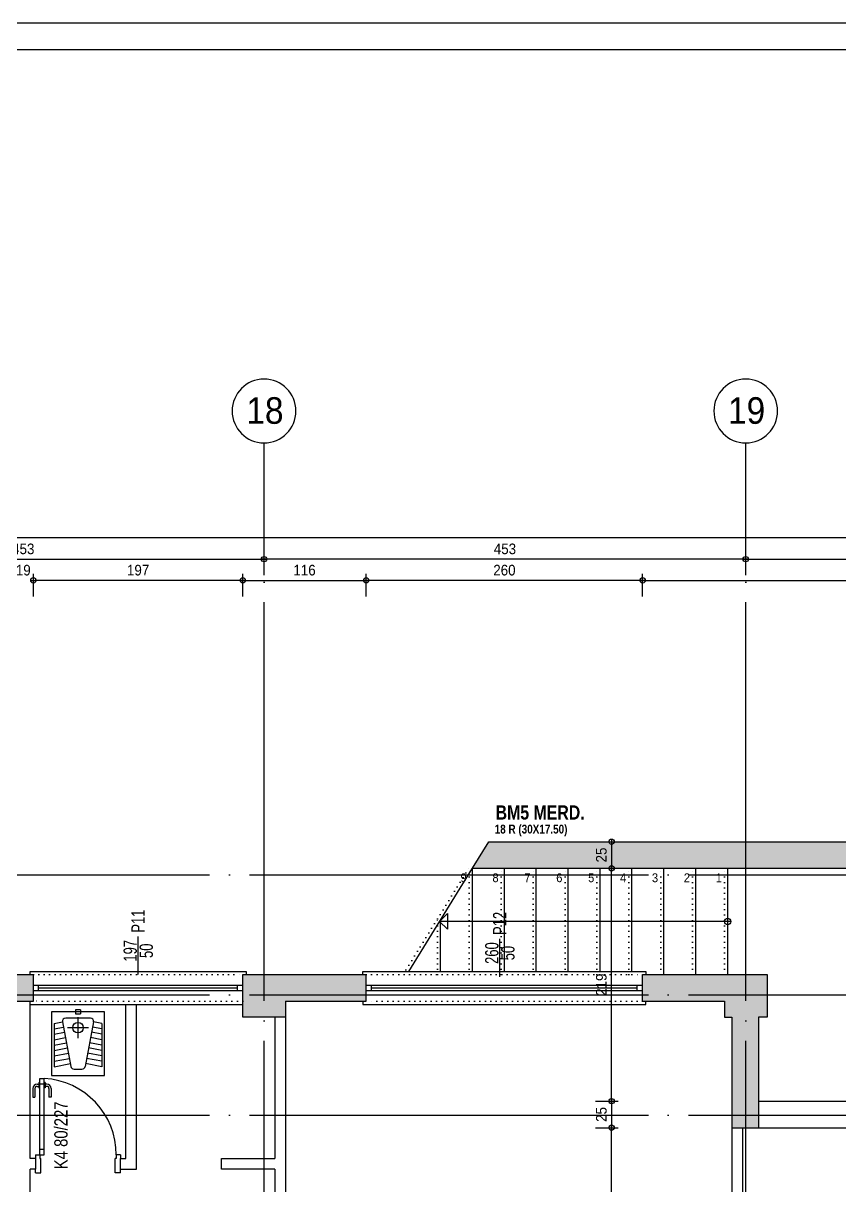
# Model space of a CAD drawing. Extents: x 460786 to 545292, y 30998 to 41694.
# Drawn here: x 479405 to 480173, y 40601 to 41694 of the extents above; entities that cross this region are included whole.
import ezdxf
from ezdxf.enums import TextEntityAlignment as Align

# ---------------------------------------------------------------- set-up
doc = ezdxf.new("R2010")
doc.units = 0
doc.header["$LTSCALE"] = 50
doc.header["$MEASUREMENT"] = 0
doc.header["$PDMODE"] = 35
doc.linetypes.add('DASHDOT', pattern=[5.5, 5, -0.25, 0, -0.25])
doc.linetypes.add('DASHED', pattern=[0.1, 0, -0.1])
doc.layers.get('0').update_dxf_attribs({"linetype": 'CONTINUOUS'})
doc.layers.get('Defpoints').update_dxf_attribs({"linetype": 'CONTINUOUS'})
for name, color, linetype in [('A-Aks Balonu', 2, 'CONTINUOUS'), ('A-Aks Dikey', 12, 'DASHDOT'), ('A-Aks Yatay', 12, 'DASHDOT'), ('A-Betonarme', 6, 'CONTINUOUS'), ('A-Cam', 160, 'CONTINUOUS'), ('A-Dash', 9, 'DASHED'), ('A-Duvar', 7, 'CONTINUOUS'), ('A-Gör 2', 40, 'CONTINUOUS'), ('A-Kapı', 2, 'CONTINUOUS'), ('A-Lejant', 23, 'CONTINUOUS'), ('A-Merdiven', 11, 'CONTINUOUS'), ('A-Olcu DIS Yatay', 8, 'CONTINUOUS'), ('A-Olcu Ic Dikey', 8, 'CONTINUOUS'), ('A-Poz-Kapı', 4, 'CONTINUOUS'), ('A-Poz-Pen', 4, 'CONTINUOUS'), ('A-Tarama 1', 9, 'CONTINUOUS'), ('A-Tefris Sıhhi', 100, 'CONTINUOUS'), ('A-Yazı Merdiven', 4, 'CONTINUOUS')]:
    doc.layers.add(name, color=color, linetype=linetype)
doc.styles.add('arial black', font='ariblk.ttf', dxfattribs={"width": 0.9, "height": 20})
doc.styles.get("Standard").update_dxf_attribs({"font": 'arial.ttf', "width": 0.9})
doc.dimstyles.new('EXIT', dxfattribs={"dimscale": 50, "dimtxt": 0.23, "dimasz": 0.03, "dimexe": 0.125, "dimexo": 0.5, "dimgap": 0.09, "dimtad": 1, "dimzin": 1, "dimdsep": 46, "dimtxsty": 'Standard', "dimblk": 'TICK', "dimcen": 0.2, "dimadec": 0, "dimazin": 0, "dimtfac": 1, "dimtix": 1, "dimtofl": 0, "dimtmove": 2, "dimatfit": 3, "dimldrblk": 'TICK', "dimfxl": 1, "dimtolj": 1, "dimtzin": 1, "dimarcsym": 0})
pattern_1 = [(225, (-999.023, 1950.459), (5.30330086, -5.30330086), []), (225, (-1004.3264, 1950.459), (5.30330086, -5.30330086), [3.75, -1.875])]

# ---------------------------------------------------------------- blocks, each defined once
blk = doc.blocks.new('aks')
blk.add_circle((-0.8, 38.6), 60)
at = {"width": 0.9}
blk.add_attdef('AKSNO', text='', height=50, dxfattribs=at).set_placement((-0.8, 38.6), align=Align.MIDDLE_CENTER)
blk = doc.blocks.new('poz-pk1')
blk.add_line((24.3, 28.7), (24.3, -5.7))
at = {"width": 0.7}
for p in [(17, 10), (31.5, 10)]:
    blk.add_attdef('YAZı', text='', height=12, rotation=90, dxfattribs=at).set_placement(p, align=Align.MIDDLE_CENTER)
blk.add_attdef('POZ', text='', height=12, dxfattribs=at).set_placement((24.3, -14.4), align=Align.MIDDLE_CENTER)
blk = doc.blocks.new('kapı L 80p 10')
at = {"ltscale": 20}
for p, q in [((-2.5, 65.9), (-2.5, 57.9)), ((-0.5, 65.9), (-0.5, 57.9)), ((1.5, 69.9), (3.2, 69.9)), ((1.5, 67.9), (3.2, 67.9)), ((3.2, 71.4), (4, 71.4)), ((3.2, 71.4), (3.2, 66.4)), ((3.2, 66.4), (4, 66.4)), ((3.2, 66.4), (4, 66.4)), ((4, 75.4), (8.2, 75.4)), ((4, 3.5), (4, 75.4)), ((4, 70.2), (8.2, 70.2)), ((8.2, 3.5), (8.2, 75.4)), ((9, 71.4), (8.2, 71.4)), ((9, 66.4), (8.2, 66.4)), ((9, 71.4), (9, 66.4)), ((10.7, 69.9), (9, 69.9)), ((10.7, 67.9), (9, 67.9)), ((12.7, 65.9), (12.7, 57.9)), ((14.7, 65.9), (14.7, 57.9)), ((-2.5, 57.9), (-0.5, 57.9)), ((14.7, 57.9), (12.7, 57.9)), ((0, 3.5), (4, 3.5)), ((0, 3.5), (0, 0)), ((4, 8.7), (8.2, 8.7)), ((4, 3.5), (8.2, 3.5)), ((4, 3.5), (4, 0)), ((80, 3.5), (76, 3.5)), ((76, 3.5), (76, 0)), ((80, 3.5), (80, 0)), ((0, -13.5), (0, -10)), ((4, 0), (5, 0)), ((5, -13.5), (5, 0)), ((75, -13.5), (75, 0)), ((76, 0), (75, 0)), ((80, -13.5), (80, -10)), ((0, -13.5), (5, -13.5)), ((80, -13.5), (75, -13.5))]:
    blk.add_line(p, q, dxfattribs=at)
for centre, radius, start, end in [((1.5, 65.9), 4, 90, 180), ((1.5, 65.9), 2, 90, 180), ((10.7, 65.9), 4, 0, 90), ((10.7, 65.9), 2, 0, 90)]:
    blk.add_arc(centre, radius, start, end, dxfattribs=at)
blk.add_arc((4, 3.5), 72, 360, 86.6558)
at = {"layer": 'A-Poz-Kapı', "width": 0.8}
blk.add_attdef('POZNO', (30.2, -10), '', height=12.5, rotation=90, dxfattribs=at)
blk = doc.blocks.new('hela')
for p, q in [((-7.9, 25), (-67.9, 25)), ((-67.9, 25), (-67.9, -25)), ((-59.6, 22.5), (-56.7, 7.1)), ((-18.9, 22.5), (-59.6, 22.5)), ((-54.5, 22.5), (-51.8, 8)), ((-49.4, 22.5), (-46.9, 9)), ((-44.4, 22.5), (-42, 9.9)), ((-39.3, 22.5), (-37.1, 10.8)), ((-34.2, 22.5), (-32.1, 11.8)), ((-29.1, 22.5), (-27.2, 12.7)), ((-24, 22.5), (-22.3, 13.6)), ((-18.9, 22.5), (-17.4, 14.6)), ((-7.9, -25), (-7.9, 25)), ((-17.4, 14.6), (-59.4, 6.6)), ((-13.9, -11.6), (-13.9, 11.6)), ((-61.9, 3.7), (-61.9, -3.7)), ((-22.9, -10), (-22.9, 10)), ((-6, 2.5), (-10, 2.5)), ((-10, 2.5), (-10, -2.5)), ((-6, -2.5), (-6, 2.5)), ((-59.6, -22.5), (-56.7, -7.1)), ((-17.4, -14.6), (-59.4, -6.6)), ((-54.5, -22.5), (-51.8, -8)), ((-49.4, -22.5), (-46.9, -9)), ((-44.4, -22.5), (-42, -9.9)), ((-39.3, -22.5), (-37.1, -10.8)), ((-32.9, 0), (-12.9, 0)), ((-6, -2.5), (-10, -2.5)), ((-34.2, -22.5), (-32.1, -11.8)), ((-29.1, -22.5), (-27.2, -12.7)), ((-24, -22.5), (-22.3, -13.6)), ((-18.9, -22.5), (-17.4, -14.6)), ((-67.9, -25), (-7.9, -25)), ((-18.9, -22.5), (-59.6, -22.5))]:
    blk.add_line(p, q)
blk.add_circle((-22.9, 0), 5)
for centre, start, end in [((-16.9, 11.6), 360, 100.7288), ((-58.9, 3.7), 100.7288, 180), ((-58.9, -3.7), 180, 259.2712), ((-16.9, -11.6), 259.2712, 360)]:
    blk.add_arc(centre, 3, start, end)
blk = doc.blocks.new('TICK', base_point=(53.7, 38.06))
blk.add_line((55.37, 38.06), (52.04, 38.06))
blk.add_circle((53.7, 38.06), 1.67)
blk = doc.blocks.new('*D411')
at = {"layer": 'A-Olcu DIS Yatay', "color": 0, "lineweight": -2, "transparency": 16777216}
for p, q in [((479178.6, 41174.9), (479178.6, 41196.2)), ((479180.1, 41189.9), (479630.1, 41189.9)), ((479631.6, 41174.9), (479631.6, 41196.2))]:
    blk.add_line(p, q, dxfattribs=at)
at = {"layer": 'Defpoints', "color": 0, "transparency": 16777216}
for p in [(479631.6, 41189.9), (479178.6, 41149.9), (479631.6, 41149.9)]:
    blk.add_point(p, dxfattribs=at)
at = {"layer": 'A-Olcu DIS Yatay', "color": 0, "lineweight": -2, "transparency": 16777216, "xscale": 1.5, "yscale": 1.5, "zscale": 1.5, "rotation": 180}
blk.add_blockref('TICK', (479178.6, 41189.9), dxfattribs=at)
at = {"layer": 'A-Olcu DIS Yatay', "color": 0, "lineweight": -2, "transparency": 16777216, "xscale": 1.5, "yscale": 1.5, "zscale": 1.5}
blk.add_blockref('TICK', (479631.6, 41189.9), dxfattribs=at)
at = {"layer": 'A-Olcu DIS Yatay', "color": 0, "transparency": 16777216, "insert": (479405.1, 41199.5), "char_height": 10, "attachment_point": 5}
blk.add_mtext('\\A1;453', dxfattribs=at)
blk = doc.blocks.new('*D412')
at = {"layer": 'A-Olcu DIS Yatay', "color": 0, "lineweight": -2, "transparency": 16777216}
for p, q in [((479631.6, 41174.9), (479631.6, 41196.2)), ((480083.1, 41189.9), (479633.1, 41189.9)), ((480084.6, 41174.9), (480084.6, 41196.2))]:
    blk.add_line(p, q, dxfattribs=at)
at = {"layer": 'Defpoints', "color": 0, "transparency": 16777216}
for p in [(479631.6, 41189.9), (479631.6, 41149.9), (480084.6, 41149.9)]:
    blk.add_point(p, dxfattribs=at)
at = {"layer": 'A-Olcu DIS Yatay', "color": 0, "lineweight": -2, "transparency": 16777216, "xscale": 1.5, "yscale": 1.5, "zscale": 1.5}
for p, rotation in [((479631.6, 41189.9), 179.9999999999991), ((480084.6, 41189.9), 359.9999999999991)]:
    blk.add_blockref('TICK', p, dxfattribs=dict(at, rotation=rotation))
at = {"layer": 'A-Olcu DIS Yatay', "color": 0, "transparency": 16777216, "insert": (479858.1, 41199.5), "char_height": 10, "attachment_point": 5}
blk.add_mtext('\\A1;453', dxfattribs=at)
blk = doc.blocks.new('*D413')
at = {"layer": 'A-Olcu DIS Yatay', "color": 0, "lineweight": -2, "transparency": 16777216}
for p, q in [((480084.6, 41174.9), (480084.6, 41196.2)), ((480086.1, 41189.9), (480536.1, 41189.9)), ((480537.6, 41174.9), (480537.6, 41196.2))]:
    blk.add_line(p, q, dxfattribs=at)
at = {"layer": 'Defpoints', "color": 0, "transparency": 16777216}
for p in [(480537.6, 41189.9), (480084.6, 41149.9), (480537.6, 41149.9)]:
    blk.add_point(p, dxfattribs=at)
at = {"layer": 'A-Olcu DIS Yatay', "color": 0, "lineweight": -2, "transparency": 16777216, "xscale": 1.5, "yscale": 1.5, "zscale": 1.5, "rotation": 180}
blk.add_blockref('TICK', (480084.6, 41189.9), dxfattribs=at)
at = {"layer": 'A-Olcu DIS Yatay', "color": 0, "lineweight": -2, "transparency": 16777216, "xscale": 1.5, "yscale": 1.5, "zscale": 1.5}
blk.add_blockref('TICK', (480537.6, 41189.9), dxfattribs=at)
at = {"layer": 'A-Olcu DIS Yatay', "color": 0, "transparency": 16777216, "insert": (480311.1, 41199.5), "char_height": 10, "attachment_point": 5}
blk.add_mtext('\\A1;453', dxfattribs=at)
blk = doc.blocks.new('*D433')
at = {"layer": 'A-Olcu DIS Yatay', "color": 0, "lineweight": -2, "transparency": 16777216}
for p, q in [((479394.1, 41169.9), (479392.6, 41169.9)), ((479395.6, 41154.9), (479395.6, 41176.2)), ((479414.6, 41154.9), (479414.6, 41176.2)), ((479416.1, 41169.9), (479417.6, 41169.9))]:
    blk.add_line(p, q, dxfattribs=at)
at = {"layer": 'Defpoints', "color": 0, "transparency": 16777216}
for p in [(479414.6, 41169.9), (479395.6, 41129.9), (479414.6, 41129.9)]:
    blk.add_point(p, dxfattribs=at)
at = {"layer": 'A-Olcu DIS Yatay', "color": 0, "lineweight": -2, "transparency": 16777216, "xscale": 1.5, "yscale": 1.5, "zscale": 1.5}
blk.add_blockref('TICK', (479395.6, 41169.9), dxfattribs=at)
at = {"layer": 'A-Olcu DIS Yatay', "color": 0, "lineweight": -2, "transparency": 16777216, "xscale": 1.5, "yscale": 1.5, "zscale": 1.5, "rotation": 180}
blk.add_blockref('TICK', (479414.6, 41169.9), dxfattribs=at)
at = {"layer": 'A-Olcu DIS Yatay', "color": 0, "transparency": 16777216, "insert": (479405.1, 41179.5), "char_height": 10, "attachment_point": 5}
blk.add_mtext('\\A1;19', dxfattribs=at)
blk = doc.blocks.new('*D434')
at = {"layer": 'A-Olcu DIS Yatay', "color": 0, "lineweight": -2, "transparency": 16777216}
for p, q in [((479414.6, 41154.9), (479414.6, 41176.2)), ((479610.1, 41169.9), (479416.1, 41169.9)), ((479611.6, 41154.9), (479611.6, 41176.2))]:
    blk.add_line(p, q, dxfattribs=at)
at = {"layer": 'Defpoints', "color": 0, "transparency": 16777216}
for p in [(479414.6, 41169.9), (479414.6, 41129.9), (479611.6, 41129.9)]:
    blk.add_point(p, dxfattribs=at)
at = {"layer": 'A-Olcu DIS Yatay', "color": 0, "lineweight": -2, "transparency": 16777216, "xscale": 1.5, "yscale": 1.5, "zscale": 1.5}
for p, rotation in [((479414.6, 41169.9), 180.0000000000212), ((479611.6, 41169.9), 2.118305530984799e-11)]:
    blk.add_blockref('TICK', p, dxfattribs=dict(at, rotation=rotation))
at = {"layer": 'A-Olcu DIS Yatay', "color": 0, "transparency": 16777216, "insert": (479513.1, 41179.5), "char_height": 10, "attachment_point": 5}
blk.add_mtext('\\A1;197', dxfattribs=at)
blk = doc.blocks.new('*D435')
at = {"layer": 'A-Olcu DIS Yatay', "color": 0, "lineweight": -2, "transparency": 16777216}
for p, q in [((479611.6, 41154.9), (479611.6, 41176.2)), ((479613.1, 41169.9), (479726.1, 41169.9)), ((479727.6, 41154.9), (479727.6, 41176.2))]:
    blk.add_line(p, q, dxfattribs=at)
at = {"layer": 'Defpoints', "color": 0, "transparency": 16777216}
for p in [(479727.6, 41169.9), (479611.6, 41129.9), (479727.6, 41129.9)]:
    blk.add_point(p, dxfattribs=at)
at = {"layer": 'A-Olcu DIS Yatay', "color": 0, "lineweight": -2, "transparency": 16777216, "xscale": 1.5, "yscale": 1.5, "zscale": 1.5, "rotation": 180}
blk.add_blockref('TICK', (479611.6, 41169.9), dxfattribs=at)
at = {"layer": 'A-Olcu DIS Yatay', "color": 0, "lineweight": -2, "transparency": 16777216, "xscale": 1.5, "yscale": 1.5, "zscale": 1.5}
blk.add_blockref('TICK', (479727.6, 41169.9), dxfattribs=at)
at = {"layer": 'A-Olcu DIS Yatay', "color": 0, "transparency": 16777216, "insert": (479669.6, 41179.5), "char_height": 10, "attachment_point": 5}
blk.add_mtext('\\A1;116', dxfattribs=at)
blk = doc.blocks.new('*D436')
at = {"layer": 'A-Olcu DIS Yatay', "color": 0, "lineweight": -2, "transparency": 16777216}
for p, q in [((479727.6, 41154.9), (479727.6, 41176.2)), ((479986.1, 41169.9), (479729.1, 41169.9)), ((479987.6, 41154.9), (479987.6, 41176.2))]:
    blk.add_line(p, q, dxfattribs=at)
at = {"layer": 'Defpoints', "color": 0, "transparency": 16777216}
for p in [(479727.6, 41169.9), (479727.6, 41129.9), (479987.6, 41129.9)]:
    blk.add_point(p, dxfattribs=at)
at = {"layer": 'A-Olcu DIS Yatay', "color": 0, "lineweight": -2, "transparency": 16777216, "xscale": 1.5, "yscale": 1.5, "zscale": 1.5}
for p, rotation in [((479727.6, 41169.9), 180.0000000000224), ((479987.6, 41169.9), 2.246203223421616e-11)]:
    blk.add_blockref('TICK', p, dxfattribs=dict(at, rotation=rotation))
at = {"layer": 'A-Olcu DIS Yatay', "color": 0, "transparency": 16777216, "insert": (479857.6, 41179.5), "char_height": 10, "attachment_point": 5}
blk.add_mtext('\\A1;260', dxfattribs=at)
blk = doc.blocks.new('*D437')
at = {"layer": 'A-Olcu DIS Yatay', "color": 0, "lineweight": -2, "transparency": 16777216}
for p, q in [((479987.6, 41154.9), (479987.6, 41176.2)), ((479989.1, 41169.9), (480538.6, 41169.9)), ((480540.1, 41154.9), (480540.1, 41176.2))]:
    blk.add_line(p, q, dxfattribs=at)
at = {"layer": 'Defpoints', "color": 0, "transparency": 16777216}
for p in [(480540.1, 41169.9), (479987.6, 41129.9), (480540.1, 41129.9)]:
    blk.add_point(p, dxfattribs=at)
at = {"layer": 'A-Olcu DIS Yatay', "color": 0, "lineweight": -2, "transparency": 16777216, "xscale": 1.5, "yscale": 1.5, "zscale": 1.5, "rotation": 180}
blk.add_blockref('TICK', (479987.6, 41169.9), dxfattribs=at)
at = {"layer": 'A-Olcu DIS Yatay', "color": 0, "lineweight": -2, "transparency": 16777216, "xscale": 1.5, "yscale": 1.5, "zscale": 1.5}
blk.add_blockref('TICK', (480540.1, 41169.9), dxfattribs=at)
at = {"layer": 'A-Olcu DIS Yatay', "color": 0, "transparency": 16777216, "insert": (480263.8, 41179.5), "char_height": 10, "attachment_point": 5}
blk.add_mtext('\\A1;552.5', dxfattribs=at)
blk = doc.blocks.new('*D443')
at = {"layer": 'A-Olcu DIS Yatay', "color": 0, "lineweight": -2, "transparency": 16777216}
for p, q in [((477801.5, 41194.9), (477801.5, 41216.2)), ((484700.6, 41194.9), (484700.6, 41216.2)), ((484699.1, 41209.9), (477803, 41209.9))]:
    blk.add_line(p, q, dxfattribs=at)
at = {"layer": 'Defpoints', "color": 0, "transparency": 16777216}
for p in [(477801.5, 41209.9), (477801.5, 41169.9), (484700.6, 41169.9)]:
    blk.add_point(p, dxfattribs=at)
at = {"layer": 'A-Olcu DIS Yatay', "color": 0, "lineweight": -2, "transparency": 16777216, "xscale": 1.5, "yscale": 1.5, "zscale": 1.5}
for p, rotation in [((477801.5, 41209.9), 179.9999999999996), ((484700.6, 41209.9), 359.9999999999997)]:
    blk.add_blockref('TICK', p, dxfattribs=dict(at, rotation=rotation))
at = {"layer": 'A-Olcu DIS Yatay', "color": 0, "transparency": 16777216, "insert": (481251.1, 41219.5), "char_height": 10, "attachment_point": 5}
blk.add_mtext('\\A1;6899', dxfattribs=at)
blk = doc.blocks.new('*D890')
at = {"layer": 'A-Olcu Ic Dikey', "color": 0, "lineweight": -2, "transparency": 16777216}
for p, q in [((479943.4, 40899.2), (479964.6, 40899.2)), ((479958.4, 40681.7), (479958.4, 40897.7)), ((479943.4, 40680.2), (479964.6, 40680.2))]:
    blk.add_line(p, q, dxfattribs=at)
at = {"layer": 'Defpoints', "color": 0, "transparency": 16777216}
for p in [(479918.4, 40899.2), (479958.4, 40899.2), (479918.4, 40680.2)]:
    blk.add_point(p, dxfattribs=at)
at = {"layer": 'A-Olcu Ic Dikey', "color": 0, "lineweight": -2, "transparency": 16777216, "xscale": 1.5, "yscale": 1.5, "zscale": 1.5}
for p, rotation in [((479958.4, 40899.2), 90), ((479958.4, 40680.2), 270)]:
    blk.add_blockref('TICK', p, dxfattribs=dict(at, rotation=rotation))
at = {"layer": 'A-Olcu Ic Dikey', "color": 0, "transparency": 16777216, "insert": (479948.8, 40789.7), "char_height": 10, "attachment_point": 5, "rotation": 90}
blk.add_mtext('\\A1;219', dxfattribs=at)
blk = doc.blocks.new('*D891')
at = {"layer": 'A-Olcu Ic Dikey', "color": 0, "lineweight": -2, "transparency": 16777216}
for p, q in [((479943.4, 40924.2), (479964.6, 40924.2)), ((479958.4, 40922.7), (479958.4, 40900.7)), ((479943.4, 40899.2), (479964.6, 40899.2))]:
    blk.add_line(p, q, dxfattribs=at)
at = {"layer": 'Defpoints', "color": 0, "transparency": 16777216}
for p in [(479918.4, 40924.2), (479918.4, 40899.2), (479958.4, 40899.2)]:
    blk.add_point(p, dxfattribs=at)
at = {"layer": 'A-Olcu Ic Dikey', "color": 0, "lineweight": -2, "transparency": 16777216, "xscale": 1.5, "yscale": 1.5, "zscale": 1.5}
for p, rotation in [((479958.4, 40924.2), 90), ((479958.4, 40899.2), 270)]:
    blk.add_blockref('TICK', p, dxfattribs=dict(at, rotation=rotation))
at = {"layer": 'A-Olcu Ic Dikey', "color": 0, "transparency": 16777216, "insert": (479948.8, 40911.7), "char_height": 10, "attachment_point": 5, "rotation": 90}
blk.add_mtext('\\A1;25', dxfattribs=at)
blk = doc.blocks.new('*D892')
at = {"layer": 'A-Olcu Ic Dikey', "color": 0, "lineweight": -2, "transparency": 16777216}
for p, q in [((479943.4, 40680.2), (479964.6, 40680.2)), ((479958.4, 40678.7), (479958.4, 40656.7)), ((479943.4, 40655.2), (479964.6, 40655.2))]:
    blk.add_line(p, q, dxfattribs=at)
at = {"layer": 'Defpoints', "color": 0, "transparency": 16777216}
for p in [(479918.4, 40680.2), (479918.4, 40655.2), (479958.4, 40655.2)]:
    blk.add_point(p, dxfattribs=at)
at = {"layer": 'A-Olcu Ic Dikey', "color": 0, "lineweight": -2, "transparency": 16777216, "xscale": 1.5, "yscale": 1.5, "zscale": 1.5}
for p, rotation in [((479958.4, 40680.2), 90), ((479958.4, 40655.2), 270)]:
    blk.add_blockref('TICK', p, dxfattribs=dict(at, rotation=rotation))
at = {"layer": 'A-Olcu Ic Dikey', "color": 0, "transparency": 16777216, "insert": (479948.8, 40667.7), "char_height": 10, "attachment_point": 5, "rotation": 90}
blk.add_mtext('\\A1;25', dxfattribs=at)
blk = doc.blocks.new('*D893')
at = {"layer": 'A-Olcu Ic Dikey', "color": 0, "lineweight": -2, "transparency": 16777216}
for p, q in [((479943.4, 40655.2), (479964.6, 40655.2)), ((479958.4, 40093.7), (479958.4, 40653.7)), ((479943.4, 40092.2), (479964.6, 40092.2))]:
    blk.add_line(p, q, dxfattribs=at)
at = {"layer": 'Defpoints', "color": 0, "transparency": 16777216}
for p in [(479918.4, 40655.2), (479958.4, 40655.2), (479918.4, 40092.2)]:
    blk.add_point(p, dxfattribs=at)
at = {"layer": 'A-Olcu Ic Dikey', "color": 0, "lineweight": -2, "transparency": 16777216, "xscale": 1.5, "yscale": 1.5, "zscale": 1.5}
for p, rotation in [((479958.4, 40655.2), 90), ((479958.4, 40092.2), 270)]:
    blk.add_blockref('TICK', p, dxfattribs=dict(at, rotation=rotation))
at = {"layer": 'A-Olcu Ic Dikey', "color": 0, "transparency": 16777216, "insert": (479948.8, 40373.7), "char_height": 10, "attachment_point": 5, "rotation": 90}
blk.add_mtext('\\A1;563', dxfattribs=at)

msp = doc.modelspace()

# ---------------------------------------------------------------- hatches: boundary and pattern name
at = {"layer": 'A-Tarama 1'}
h = msp.add_hatch(dxfattribs=at)
h.set_pattern_fill('ANSI33', color=256, scale=30, angle=180, style=0)
h.set_pattern_definition(pattern_1)
h.paths.add_polyline_path([(481000.58, 41099.23), (480580.08, 41099.23), (480580.08, 41074.23), (481000.58, 41074.23)])
h.paths.add_polyline_path([(481452.58, 41099.23), (481040.58, 41099.23), (481040.58, 41074.23), (481452.58, 41074.23)])
h.paths.add_polyline_path([(481905.58, 41099.23), (481492.58, 41099.23), (481492.58, 41074.23), (481905.58, 41074.23)])
h.paths.add_polyline_path([(482390.58, 40768.2), (482810.58, 40768.2), (482810.58, 40793.2), (482365.58, 40793.2), (482365.58, 40679.2), (481938.58, 40679.2), (481938.58, 41059.23), (481913.58, 41059.23), (481913.58, 40654.2), (482026.58, 40654.2), (482026.58, 40341.2), (481913.58, 40341.2), (481913.58, 40316.2), (482051.58, 40316.2), (482051.58, 40654.2), (482390.58, 40654.2)])
h.paths.add_polyline_path([(482850.58, 40793.2), (482810.58, 40793.2), (482810.58, 40753.2), (482850.58, 40753.2)])
h.paths.add_polyline_path([(483262.58, 40793.2), (482850.58, 40793.2), (482850.58, 40768.2), (483262.58, 40768.2)])
h.paths.add_polyline_path([(483302.58, 40793.2), (483262.58, 40793.2), (483262.58, 40753.2), (483302.58, 40753.2)])
h.paths.add_polyline_path([(483747.58, 40793.2), (483302.58, 40793.2), (483302.58, 40768.2), (483722.58, 40768.2), (483722.58, 40653.23), (484062.58, 40653.23), (484062.58, 40315.7), (484200.58, 40315.7), (484200.58, 40340.7), (484087.58, 40340.7), (484087.58, 40653.23), (484200.58, 40653.23), (484200.58, 40880.2), (484673.54, 40880.2, -0.1883118), (484679.22, 38960.85), (484663.51, 38976.56), (484641.03, 38999.04), (484612.75, 38970.75), (484641.03, 38942.47), (484651.64, 38953.07), (484849.63, 38755.08), (484839.02, 38744.48), (484867.31, 38716.19), (484895.59, 38744.48), (484867.31, 38772.76), (484698.58, 38941.49, 0.1883593), (484700.46, 40880.2), (484700.58, 40880.2), (484700.58, 40905.2), (484690.58, 40905.2), (484175.58, 40905.2), (484175.58, 40678.23), (483747.58, 40678.23)])
h.paths.add_polyline_path([(484867.31, 38716.19), (484849.63, 38733.87), (484651.64, 38535.88), (484669.32, 38518.2)])
h.paths.add_polyline_path([(484669.32, 38518.2), (484651.64, 38535.88), (484641.03, 38546.49), (484630.43, 38535.88), (484432.44, 38733.87), (484443.04, 38744.48), (484414.76, 38772.76), (484386.47, 38744.48), (484414.76, 38716.19), (484517.87, 38613.08, -0.0582319), (484199.07, 38083.35), (484216.77, 38065.65, 0.0576881), (484536.26, 38594.69), (484612.75, 38518.2), (484641.03, 38489.92)])
h.paths.add_polyline_path([(484216.77, 38065.65), (484188.48, 38093.94), (484160.2, 38065.65), (484160.65, 38065.2), (484188.48, 38037.37)])
h.paths.add_polyline_path([(483753.61, 38507.6), (483764.22, 38518.2), (483747.58, 38534.84), (483747.58, 38958.2), (483747.58, 39071.2), (483797.58, 39071.2), (483797.58, 39096.2), (483722.58, 39096.2), (483722.58, 38983.2), (483302.58, 38983.2), (483302.58, 38998.2), (483262.58, 38998.2), (483262.58, 38983.2), (482850.58, 38983.2), (482850.58, 38998.2), (482810.58, 38998.2), (482810.58, 38983.2), (482389.58, 38983.2), (482389.58, 39096.2), (482051.58, 39096.2), (482051.58, 39435.2), (481913.58, 39435.2), (481913.58, 39410.2), (482026.58, 39410.2), (482026.58, 39096.2), (481913.58, 39096.2), (481913.58, 38989.73, -0.3196639), (480580.58, 38989.73), (480580.58, 38999.2), (480547.58, 38999.2), (480547.58, 38959.2), (480580.58, 38959.2, 0.3113716), (481913.58, 38959.2), (481913.58, 38958.2), (481938.58, 38958.2), (481938.58, 39071.2), (482364.58, 39071.2), (482364.58, 38958.2), (483722.58, 38958.2), (483722.58, 38533.13), (483707.65, 38518.2), (483735.94, 38489.92), (484160.2, 38065.65), (484177.88, 38083.33)])
h.paths.add_polyline_path([(481492.58, 38991.2), (481452.58, 38991.2), (481452.58, 38951.2), (481492.58, 38951.2)], flags=17)
h.paths.add_polyline_path([(481040.58, 38991.2), (481000.58, 38991.2), (481000.58, 38951.2), (481040.58, 38951.2)], flags=17)
h.paths.add_polyline_path([(480542.58, 38999.2), (480542.58, 39629.2), (480542.58, 39669.2), (480542.58, 39790.2), (480517.58, 39790.2), (480517.58, 39669.2), (480509.58, 39669.2), (480509.58, 39629.2), (480517.58, 39629.2), (480517.58, 38999.2), (480510.08, 38999.2), (480510.08, 38984.2), (480104.58, 38984.2), (480104.58, 38991.2), (480064.58, 38991.2), (480064.58, 38984.2), (479643.08, 38984.2), (479643.08, 38990.48), (479618.08, 38990.48), (479618.08, 38975.48), (479403.85, 38761.25), (479355.77, 38809.34), (479338.09, 38791.66), (479386.18, 38743.58), (479182.88, 38540.28), (479177.93, 38545.23), (479149.65, 38516.95), (479154.6, 38512), (478956.61, 38314.01), (478951.66, 38318.96), (478923.37, 38290.68), (478928.32, 38285.73), (478735.99, 38093.39), (478730.33, 38099.05), (478702.05, 38070.76), (478730.33, 38042.48), (478758.62, 38070.76), (478753.67, 38075.71), (478946, 38268.05), (478951.66, 38262.39), (478979.94, 38290.68), (478974.29, 38296.33), (479172.28, 38494.32), (479177.93, 38488.66), (479206.22, 38516.95), (479200.56, 38522.61), (479637.16, 38959.2), (480064.58, 38959.2), (480064.58, 38951.2), (480104.58, 38951.2), (480104.58, 38959.2), (480532, 38959.2), (480542.58, 38959.2)])
h.paths.add_polyline_path([(480579.58, 39669.2), (480547.58, 39669.2), (480547.58, 39629.2), (480579.58, 39629.2)])
h.paths.add_polyline_path([(480542.58, 40799.23), (480517.58, 40799.23), (480517.58, 40680.2), (480517.58, 40122.2), (480502.58, 40122.2), (480502.58, 40082.2), (480517.58, 40082.2), (480517.58, 39950.2), (480542.58, 39950.2)])
h.paths.add_polyline_path([(480580.58, 40122.2), (480547.58, 40122.2), (480547.58, 40082.2), (480580.58, 40082.2)])
h.paths.add_polyline_path([(480572.58, 40799.23), (480547.58, 40799.23), (480547.58, 40653.23), (480572.58, 40653.23)])
h.paths.add_polyline_path([(481040.58, 40800.2), (481000.58, 40800.2), (481000.58, 40760.2), (481040.58, 40760.2)])
h.paths.add_polyline_path([(481492.58, 40800.2), (481452.58, 40800.2), (481452.58, 40760.2), (481492.58, 40760.2)])
h.paths.add_polyline_path([(479651.58, 40774.23), (479727.58, 40774.23), (479727.58, 40799.23), (479611.58, 40799.23), (479611.58, 40759.23), (479651.58, 40759.23)])
h.paths.add_polyline_path([(480104.58, 40799.23), (480064.58, 40799.23), (479987.58, 40799.23), (479987.58, 40774.23), (480064.58, 40774.23), (480064.58, 40759.23), (480071.58, 40759.23), (480071.58, 40655.2), (480096.58, 40655.2), (480096.58, 40759.23), (480104.58, 40759.23)])
h.paths.add_polyline_path([(478817.94, 40799.23), (478576.94, 40799.23), (478576.94, 40774.23), (478701.94, 40774.23), (478701.94, 40759.23), (478741.94, 40759.23), (478741.94, 40774.23), (478817.94, 40774.23)])
h.paths.add_polyline_path([(479198.58, 40799.23), (479077.94, 40799.23), (479077.94, 40774.23), (479158.58, 40774.23), (479158.58, 40759.23), (479198.58, 40759.23)])
h.paths.add_polyline_path([(479414.58, 40799.23), (479395.58, 40799.23), (479395.58, 40774.23), (479414.58, 40774.23)])
h.paths.add_polyline_path([(477836.9, 40328.2), (478282.94, 40774.23), (478446.94, 40774.23), (478446.94, 40799.23), (478272.58, 40799.23), (477801.55, 40328.2), (477945.09, 40184.66), (477962.77, 40202.34)])
h.paths.add_polyline_path([(477583.08, 40288.98), (477582.74, 40262.14, -0.0960502), (477673.92, 40200.57), (477691.59, 40218.25, 0.1042464)])
h.paths.add_polyline_path([(477713.51, 40204.81), (477695.84, 40222.49), (477662.6, 40189.26), (477680.28, 40171.58)])
h.paths.add_polyline_path([(477588.36, 40079.66), (477598.96, 40069.05), (477627.25, 40097.33), (477616.64, 40107.94), (477630.78, 40122.08), (477613.11, 40139.76), (477570.68, 40097.33), (477372.69, 39899.34), (477344.4, 39871.06), (477251.77, 39778.43), (477269.45, 39760.75), (477362.08, 39853.38), (477372.69, 39842.77), (477400.97, 39871.06), (477390.37, 39881.67)])
h.paths.add_polyline_path([(477206.15, 39891.45), (477179.46, 39891.1, 0.1078349), (477251.77, 39778.43), (477269.45, 39796.11, -0.0999905)])
h.paths.add_polyline_path([(477145.71, 39672.36), (477123.08, 39649.73), (477151.36, 39621.45), (477173.99, 39644.08)])
h.paths.add_polyline_path([(477147.83, 39617.91), (477119.54, 39646.2), (477096.92, 39623.57), (477125.2, 39595.29)])
h.paths.add_polyline_path([(477147.83, 39617.91), (477130.15, 39600.24), (477775.74, 38954.65), (477770.79, 38949.7), (477799.07, 38921.41), (477804.02, 38926.36), (478002.01, 38728.37), (477997.06, 38723.42), (478025.35, 38695.14), (478030.3, 38700.09), (478228.29, 38502.1), (478223.34, 38497.15), (478251.62, 38468.87), (478256.57, 38473.82), (478454.56, 38275.83), (478449.61, 38270.88), (478477.9, 38242.59), (478500.52, 38265.22)])
h.paths.add_polyline_path([(478045.85, 38772.21), (478040.91, 38767.27), (477941.91, 38866.26), (477924.23, 38848.58), (478051.51, 38721.3), (478504.06, 38268.75), (478532.34, 38297.04), (478527.39, 38301.99), (478719.73, 38494.32), (478724.68, 38489.37), (478752.96, 38517.66), (478748.01, 38522.61), (478946, 38720.6), (478950.95, 38715.65), (478979.24, 38743.93), (478974.29, 38748.88), (479177.58, 38952.17), (479224.96, 38904.8), (479242.63, 38922.47), (479190.08, 38975.03), (479190.08, 38990.03), (479165.08, 38990.03), (479165.08, 38975.03), (478956.61, 38766.56), (478950.95, 38772.21), (478922.67, 38743.93), (478928.32, 38738.27), (478730.33, 38540.28), (478724.68, 38545.94), (478696.39, 38517.66), (478702.05, 38512), (478504.06, 38314.01), (478498.4, 38319.67), (478493.45, 38314.72), (478295.46, 38512.71), (478300.41, 38517.66), (478272.13, 38545.94), (478267.18, 38540.99), (478069.19, 38738.98), (478074.14, 38743.93)])
h = msp.add_hatch(dxfattribs=at)
h.set_pattern_fill('ANSI33', color=256, scale=30, angle=180, style=0)
h.set_pattern_definition(pattern_1)
h.paths.add_polyline_path([(484168.58, 38538.2), (484208.58, 38538.2), (484208.58, 38498.2), (484168.58, 38498.2)])
h.paths.add_polyline_path([(485291.57, 38291.93), (485319.85, 38320.21), (485348.14, 38291.93), (485319.85, 38263.64)])
h.paths.add_polyline_path([(485093.58, 38093.94), (485065.3, 38065.65), (485093.58, 38037.37), (485121.86, 38065.65)])
h.paths.add_polyline_path([(485065.3, 38518.2), (485093.58, 38546.49), (485121.86, 38518.2), (485093.58, 38489.92)])
h.paths.add_polyline_path([(484867.31, 38320.21), (484839.02, 38291.93), (484867.31, 38263.64), (484895.59, 38291.93)])
h.paths.add_polyline_path([(481905.58, 41099.23), (481945.58, 41099.23), (481945.58, 41059.23), (481905.58, 41059.23)])
h.paths.add_polyline_path([(481452.58, 41099.23), (481492.58, 41099.23), (481492.58, 41059.23), (481452.58, 41059.23)])
h.paths.add_polyline_path([(481000.58, 41099.23), (481040.58, 41099.23), (481040.58, 41059.23), (481000.58, 41059.23)])
h.paths.add_polyline_path([(479827.58, 40899.23), (479843.04, 40924.23), (480542.58, 40924.23), (480542.58, 40899.23)])
h.paths.add_polyline_path([(480547.58, 41059.23), (480540.08, 41059.23), (480540.08, 41099.23), (480580.08, 41099.23), (480580.08, 41059.23), (480572.58, 41059.23), (480572.58, 40899.23), (480547.58, 40899.23)])
edge = h.paths.add_edge_path()
edge.add_line((481492.58, 41074.23), (481905.58, 41074.23))
edge.add_line((481492.58, 41099.23), (481905.58, 41099.23))
edge.add_line((481040.58, 41074.23), (481452.58, 41074.23))
edge.add_line((481040.58, 41099.23), (481452.58, 41099.23))
edge.add_line((480580.08, 41074.23), (481000.58, 41074.23))
edge.add_line((480580.08, 41099.23), (481000.58, 41099.23))

# ---------------------------------------------------------------- linework, layer by layer
at = {"layer": 'A-Aks Dikey', "ltscale": 1.5}
for p, q in [((479631.58, 37886.28), (479631.58, 41299.23)), ((480084.58, 37886.28), (480084.58, 41299.23))]:
    msp.add_line(p, q, dxfattribs=at)
at = {"layer": 'A-Aks Yatay', "ltscale": 1.5}
for p, q in [((477554.99, 40893.2), (485409.82, 40893.2)), ((477554.99, 40780.2), (485409.82, 40780.2)), ((477554.99, 40667.2), (485409.82, 40667.2))]:
    msp.add_line(p, q, dxfattribs=at)
at = {"layer": 'A-Betonarme'}
for p, q in [((479827.58, 40899.23), (479843.04, 40924.23)), ((479843.04, 40924.23), (480542.58, 40924.23)), ((479827.58, 40899.23), (480542.58, 40899.23)), ((479395.58, 40799.23), (479414.58, 40799.23)), ((479414.58, 40774.23), (479414.58, 40799.23)), ((479414.58, 40774.23), (479414.58, 40799.23)), ((479611.58, 40799.23), (479727.58, 40799.23)), ((479727.58, 40774.23), (479727.58, 40799.23)), ((479987.58, 40774.23), (479987.58, 40799.23)), ((479987.58, 40774.23), (479987.58, 40799.23)), ((479987.58, 40799.23), (480064.58, 40799.23)), ((479395.58, 40774.23), (479414.58, 40774.23)), ((479651.58, 40774.23), (479727.58, 40774.23)), ((479987.58, 40774.23), (480064.58, 40774.23)), ((480064.58, 40774.23), (480064.58, 40759.23)), ((480064.58, 40759.23), (480071.58, 40759.23)), ((480071.58, 40759.23), (480071.58, 40655.2)), ((480096.58, 40759.23), (480096.58, 40655.2)), ((480071.58, 40655.2), (480096.58, 40655.2))]:
    msp.add_line(p, q, dxfattribs=at)
for points in [[(479651.58, 40774.23), (479651.58, 40759.23), (479611.58, 40759.23), (479611.58, 40799.23)], [(480064.58, 40799.23), (480104.58, 40799.23), (480104.58, 40759.23), (480096.58, 40759.23)]]:
    msp.add_lwpolyline(points, dxfattribs=at)
at = {"layer": 'A-Cam'}
for p, q in [((479414.58, 40789.23), (479611.58, 40789.23)), ((479419.58, 40784.23), (479419.58, 40789.23)), ((479419.58, 40786.73), (479606.58, 40786.73)), ((479606.58, 40784.23), (479606.58, 40789.23)), ((479727.58, 40789.23), (479987.58, 40789.23)), ((479732.58, 40784.23), (479732.58, 40789.23)), ((479732.58, 40786.73), (479982.58, 40786.73)), ((479982.58, 40784.23), (479982.58, 40789.23)), ((479414.58, 40784.23), (479611.58, 40784.23)), ((479727.58, 40784.23), (479987.58, 40784.23))]:
    msp.add_line(p, q, dxfattribs=at)
at = {"layer": 'A-Dash'}
for p, q in [((479765.03, 40803.81), (479825.03, 40900.81)), ((479824.58, 40799.23), (479824.58, 40899.23)), ((479854.58, 40799.23), (479854.58, 40899.23)), ((479884.58, 40799.23), (479884.58, 40899.23)), ((479914.58, 40799.23), (479914.58, 40899.23)), ((479944.58, 40799.23), (479944.58, 40899.23)), ((479974.58, 40799.23), (479974.58, 40899.23)), ((480004.58, 40799.23), (480004.58, 40899.23)), ((480034.58, 40799.23), (480034.58, 40899.23)), ((480064.58, 40799.23), (480064.58, 40899.23)), ((479794.58, 40799.23), (479794.58, 40851.59)), ((479414.58, 40799.23), (479611.58, 40799.23)), ((479727.58, 40799.23), (479987.58, 40799.23)), ((479611.58, 40774.23), (479414.58, 40774.23)), ((479987.58, 40774.23), (479727.58, 40774.23))]:
    msp.add_line(p, q, dxfattribs=at)
at = {"layer": 'A-Duvar'}
for p, q in [((479411.58, 40626.23), (479411.58, 40774.23)), ((479501.58, 40626.23), (479501.58, 40771.23)), ((479511.58, 40616.23), (479511.58, 40771.23)), ((479641.58, 40759.23), (479641.58, 40626.23)), ((479651.58, 40759.23), (479651.58, 40122.2)), ((480096.58, 40680.2), (480223.58, 40680.2)), ((480071.58, 40655.2), (480071.58, 40122.2)), ((480081.58, 40655.2), (480081.58, 40122.2)), ((480096.58, 40655.2), (480223.58, 40655.2)), ((479416.58, 40626.23), (479411.58, 40626.23)), ((479416.58, 40626.23), (479416.58, 40616.23)), ((479496.58, 40616.23), (479496.58, 40626.23)), ((479496.58, 40626.23), (479501.58, 40626.23)), ((479591.58, 40616.23), (479591.58, 40626.23)), ((479591.58, 40626.23), (479641.58, 40626.23)), ((479416.58, 40616.23), (479411.58, 40616.23)), ((479411.58, 40491.23), (479411.58, 40616.23)), ((479496.58, 40616.23), (479511.58, 40616.23)), ((479641.58, 40616.23), (479591.58, 40616.23)), ((479641.58, 40616.23), (479641.58, 40491.23))]:
    msp.add_line(p, q, dxfattribs=at)
at = {"layer": 'A-Gör 2'}
for points in [[(479411.58, 40799.23), (479411.58, 40799.23), (479411.58, 40802.23), (479611.58, 40802.23), (479614.58, 40802.23), (479614.58, 40799.23)], [(479724.58, 40799.23), (479724.58, 40799.23), (479724.58, 40802.23), (479987.58, 40802.23), (479990.58, 40802.23), (479990.58, 40799.23)], [(479724.58, 40774.23), (479724.58, 40774.23), (479724.58, 40771.23), (479987.58, 40771.23), (479990.58, 40771.23), (479990.58, 40774.23)], [(479411.58, 40771.23), (479611.58, 40771.23)]]:
    msp.add_lwpolyline(points, dxfattribs=at)
at = {"layer": 'A-Lejant'}
msp.add_lwpolyline([(460786.15, 41693.81), (460786.15, 37193.81), (545291.84, 37193.81), (545291.84, 41693.81), (460786.15, 41693.81)], dxfattribs=at)
msp.add_lwpolyline([(460811.15, 41668.81), (460811.15, 37218.81), (545266.84, 37218.81), (545266.84, 41668.81)], close=True, dxfattribs=at)
at = {"layer": 'A-Merdiven'}
for p, q in [((479767.58, 40802.23), (479827.58, 40899.23)), ((479827.58, 40802.23), (479827.58, 40899.23)), ((479857.58, 40802.23), (479857.58, 40899.23)), ((479887.58, 40802.23), (479887.58, 40899.23)), ((479917.58, 40802.23), (479917.58, 40899.23)), ((479947.58, 40802.23), (479947.58, 40899.23)), ((479977.58, 40802.23), (479977.58, 40899.23)), ((480007.58, 40799.23), (480007.58, 40899.23)), ((480037.58, 40799.23), (480037.58, 40899.23)), ((480067.58, 40799.23), (480067.58, 40899.23)), ((479796.65, 40849.23), (479804.05, 40856.64)), ((479797.58, 40802.23), (479797.58, 40850.73)), ((479804.05, 40856.64), (479804.05, 40841.83)), ((480070.58, 40849.23), (479796.65, 40849.23)), ((479804.05, 40841.83), (479796.65, 40849.23))]:
    msp.add_line(p, q, dxfattribs=at)
msp.add_circle((480067.58, 40849.23), 3, dxfattribs=at)

# ---------------------------------------------------------------- block references
at = {"layer": 'A-Aks Balonu'}
ref = msp.add_blockref('aks', (479631.16, 41309.91), dxfattribs=dict(at, xscale=-0.5, yscale=0.5, zscale=0.5))
ref.add_attrib('AKSNO', '18', dxfattribs={"layer": '0', "height": 25, "width": 0.9}).set_placement((479632.38, 41329.66), align=Align.MIDDLE_CENTER)
ref = msp.add_blockref('aks', (480084.16, 41309.91), dxfattribs=dict(at, xscale=-0.5, yscale=0.5, zscale=0.5))
ref.add_attrib('AKSNO', '19', dxfattribs={"layer": '0', "height": 25, "width": 0.9}).set_placement((480085.38, 41329.66), align=Align.MIDDLE_CENTER)
at = {"layer": 'A-Kapı'}
msp.add_blockref('kapı L 80p 10', (479416.58, 40626.23), dxfattribs=at).add_auto_attribs({'POZNO': 'K4 80/227'})
at = {"layer": 'A-Poz-Pen'}
ref = msp.add_blockref('poz-pk1', (479487.74, 40829.09), dxfattribs=dict(at, xscale=-1.041608796296916, yscale=1.041608796296916, zscale=1.041608796296916, rotation=180.0000000003254))
ref.add_attrib('YAZı', '197', dxfattribs={"layer": '0', "height": 12.499, "rotation": 90, "width": 0.7}).set_placement((479505.65, 40821.63), align=Align.MIDDLE_CENTER)
ref.add_attrib('YAZı', '50', dxfattribs={"layer": '0', "height": 12.499, "rotation": 90, "width": 0.7}).set_placement((479520.77, 40821.62), align=Align.MIDDLE_CENTER)
ref.add_attrib('POZ', 'P11', dxfattribs={"layer": '0', "height": 12.499, "rotation": 90, "width": 0.7}).set_placement((479513.03, 40849.51), align=Align.MIDDLE_CENTER)
ref = msp.add_blockref('poz-pk1', (479827.85, 40826.93), dxfattribs=dict(at, xscale=-1.041608796296916, yscale=1.041608796296916, zscale=1.041608796296916, rotation=180.0000000003254))
ref.add_attrib('YAZı', '260', dxfattribs={"layer": '0', "height": 12.499, "rotation": 90, "width": 0.7}).set_placement((479845.76, 40819.47), align=Align.MIDDLE_CENTER)
ref.add_attrib('YAZı', '50', dxfattribs={"layer": '0', "height": 12.499, "rotation": 90, "width": 0.7}).set_placement((479860.88, 40819.46), align=Align.MIDDLE_CENTER)
ref.add_attrib('POZ', 'P12', dxfattribs={"layer": '0', "height": 12.499, "rotation": 90, "width": 0.7}).set_placement((479853.14, 40847.35), align=Align.MIDDLE_CENTER)
at = {"layer": 'A-Tefris Sıhhi', "rotation": 90.00000000000001}
msp.add_blockref('hela', (479456.58, 40772.23), dxfattribs=at)

# ---------------------------------------------------------------- texts
at = {"layer": 'A-Yazı Merdiven', "style": 'arial black', "width": 0.7}
for s, height, p in [('BM5 MERD.', 13.333, (479849.33, 40945, 68266.67)), (' 18 R (30X17.50)', 8.3333, (479845.85, 40931.89, 56888.89))]:
    msp.add_text(s, height=height, dxfattribs=at).set_placement(p)
at = {"layer": 'A-Yazı Merdiven', "width": 0.9}
for s, p in [('9', (479816.32, 40886.13, 56888.89)), ('8', (479846.32, 40886.13, 56888.89)), ('7', (479876.32, 40886.13, 56888.89)), ('6', (479906.32, 40886.13, 56888.89)), ('5', (479936.32, 40886.13, 56888.89)), ('4', (479966.32, 40886.13, 56888.89)), ('3', (479996.32, 40886.13, 56888.89)), ('2', (480026.32, 40886.13, 56888.89)), ('1', (480056.32, 40886.13, 56888.89))]:
    msp.add_text(s, height=8.33, dxfattribs=at).set_placement(p)

# ---------------------------------------------------------------- dimensions: what is measured, and where the dimension line sits
at = {"layer": 'A-Olcu DIS Yatay'}
for p1, p2, distance, picture, middle in [((484700.58, 41169.93), (477801.55, 41169.93), -40, '*D443', (481251.07, 41219.54)), ((479178.58, 41149.93), (479631.58, 41149.93), 40, '*D411', (479405.08, 41199.54)), ((480084.58, 41149.93), (479631.58, 41149.93), -40, '*D412', (479858.08, 41199.54)), ((480084.58, 41149.93), (480537.58, 41149.93), 40, '*D413', (480311.08, 41199.54)), ((479395.58, 41129.93), (479414.58, 41129.93), 40, '*D433', (479405.08, 41179.54)), ((479611.58, 41129.93), (479414.58, 41129.93), -40, '*D434', (479513.08, 41179.54)), ((479611.58, 41129.93), (479727.58, 41129.93), 40, '*D435', (479669.58, 41179.54)), ((479987.58, 41129.93), (479727.58, 41129.93), -40, '*D436', (479857.58, 41179.54)), ((479987.58, 41129.93), (480540.08, 41129.93), 40, '*D437', (480263.83, 41179.54))]:
    dim = msp.add_aligned_dim(p1=p1, p2=p2, distance=distance, dimstyle='EXIT', override={"dimtxt": 0.2, "dimdec": 1, "dimzin": 9, "dimtdec": 1}, dxfattribs=at)
    dim.commit()
    dim.dimension.update_dxf_attribs({"geometry": picture, "text_midpoint": middle})
at = {"layer": 'A-Olcu Ic Dikey'}
for p1, p2, distance, picture, middle in [((479918.38, 40924.23), (479918.38, 40899.23), 40, '*D891', (479948.77, 40911.73)), ((479918.38, 40680.2), (479918.38, 40899.23), -40, '*D890', (479948.77, 40789.72)), ((479918.38, 40680.2), (479918.38, 40655.2), 40, '*D892', (479948.77, 40667.7)), ((479918.38, 40092.2), (479918.38, 40655.2), -40, '*D893', (479948.77, 40373.7))]:
    dim = msp.add_aligned_dim(p1=p1, p2=p2, distance=distance, dimstyle='EXIT', override={"dimtxt": 0.2, "dimdec": 1, "dimzin": 9, "dimtdec": 1}, dxfattribs=at)
    dim.commit()
    dim.dimension.update_dxf_attribs({"geometry": picture, "text_midpoint": middle})

doc.saveas('drawing.dxf')
